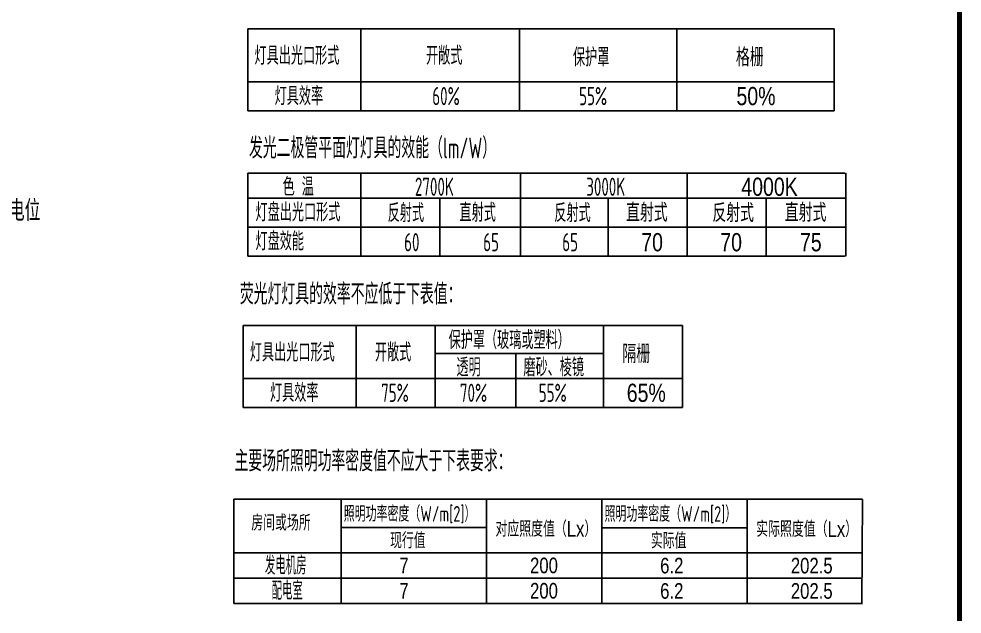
# Model space of a CAD drawing. Extents: x 5211311 to 5622788, y -441754 to -251897.
# Drawn here: x 5274045 to 5292156, y -330783 to -319351 of the extents above; entities that cross this region are included whole.
import ezdxf

# ---------------------------------------------------------------- set-up
doc = ezdxf.new("R2010")
doc.units = 0
doc.header["$LTSCALE"] = 1000
doc.header["$MEASUREMENT"] = 0
for name, color, linetype in [('AXIS', 3, 'CONTINUOUS'), ('PUB_TITLE', 4, 'CONTINUOUS'), ('电气', 3, 'CONTINUOUS')]:
    doc.layers.add(name, color=color, linetype=linetype)
doc.styles.add('SCEI', font='hdtxt.shx', dxfattribs={"width": 0.8, "height": 400, "bigfont": 'hdhztxt.shx'})
doc.styles.add('sceic', font='sceie.shx', dxfattribs={"width": 0.8, "bigfont": 'sceic.shx'})
doc.styles.add('sceie', font='sceie.shx', dxfattribs={"width": 0.7, "bigfont": 'sceic.shx'})
doc.styles.add('TSSD_Rein', font='Tssdeng.shx', dxfattribs={"width": 0.7, "bigfont": 'hztxt.shx'})

msp = doc.modelspace()

# ---------------------------------------------------------------- linework, layer by layer
at = {"layer": 'PUB_TITLE', "const_width": 100}
msp.add_lwpolyline([(5236206, -339058.5), (5292106, -339058.5), (5292106, -299058.5), (5236206, -299058.5)], close=True, dxfattribs=at)
at = {"layer": '电气'}
for p, q in [((5278443.8, -319541.2), (5289700.8, -319541.2)), ((5278443.8, -321118.3), (5278443.8, -319541.2)), ((5280612.9, -321118.3), (5280612.9, -319541.2)), ((5283658.2, -321118.3), (5283658.2, -319541.2)), ((5286679.5, -319541.2), (5286679.5, -321118.3)), ((5289700.8, -319541.2), (5289700.8, -321118.3)), ((5278443.8, -320561.1), (5289700.8, -320561.1)), ((5278443.8, -321118.3), (5289700.8, -321118.3)), ((5278443.8, -323907), (5278443.8, -322313.2)), ((5278443.8, -322313.2), (5289912.4, -322313.2)), ((5280612.9, -323907), (5280612.9, -322313.2)), ((5283678.7, -323907), (5283678.7, -322313.2)), ((5286877, -322313.2), (5286877, -323907)), ((5289924.9, -322313.2), (5289924.9, -323907)), ((5278443.8, -322792.6), (5289912.4, -322792.6)), ((5282125.9, -323907), (5282125.9, -322792.6)), ((5285359.4, -323907), (5285359.4, -322792.6)), ((5288394.7, -322792.6), (5288394.7, -323907)), ((5278443.8, -323349.8), (5289912.4, -323349.8)), ((5278443.8, -323907), (5289912.4, -323907)), ((5278354.2, -325239.7), (5286787.4, -325239.7)), ((5278354.2, -326816.8), (5278354.2, -325239.7)), ((5280523.3, -326816.8), (5280523.3, -325239.7)), ((5282036.3, -326816.8), (5282036.3, -325239.7)), ((5285269.8, -326816.8), (5285269.8, -325239.7)), ((5286787.4, -325239.7), (5286787.4, -326816.8)), ((5282036.3, -325780.1), (5285269.8, -325780.1)), ((5283589.1, -326816.8), (5283589.1, -325780.1)), ((5278354.2, -326259.6), (5286787.4, -326259.6)), ((5278354.2, -326816.8), (5286787.4, -326816.8)), ((5278173.4, -328577.9), (5278173.4, -330576.3)), ((5290245.2, -328577.9), (5278173.4, -328577.9)), ((5280233.4, -328577.9), (5280233.4, -330576.3)), ((5283022.3, -328583.2), (5283022.3, -330576.3)), ((5285237.8, -330090.3), (5285237.8, -328577.9)), ((5285240.6, -330077.1), (5285240.6, -328581.1)), ((5285240.6, -328581.1), (5285240.6, -330576.3)), ((5288029.5, -328586.3), (5288029.5, -330576.3)), ((5290231.5, -330576.3), (5290245, -328581.1)), ((5280233.4, -329120.2), (5283022.3, -329120.2)), ((5285240.6, -329123.4), (5288029.5, -329123.4)), ((5278173.4, -329604.2), (5290234.8, -329604.2)), ((5278173.4, -330090.3), (5290245, -330090.3)), ((5278173.4, -330090.3), (5290234.8, -330090.3)), ((5278173.4, -330576.3), (5290245, -330576.3)), ((5278173.4, -330576.3), (5290234.8, -330576.3))]:
    msp.add_line(p, q, dxfattribs=at)

# ---------------------------------------------------------------- texts
at = {"layer": 'AXIS', "style": 'TSSD_Rein', "width": 0.7}
for p in [(5280282.1, -329006.9), (5285289.3, -329010.1)]:
    msp.add_text('照明功率密度（W/m[2]）', height=300, dxfattribs=at).set_placement(p)
at = {"layer": '电气'}
for s, height, style, width, p in [('灯具出光口形式', 350, 'sceie', 0.7, (5278568.9, -320232.8)), ('开敞式', 350, 'sceie', 0.7, (5281862.4, -320232.8)), ('保护罩', 350, 'sceie', 0.7, (5284684.2, -320262.7)), ('格栅', 350, 'SCEI', 0.8, (5287812.7, -320262.7)), ('灯具效率', 350, 'sceie', 0.7, (5278955.6, -321008.9)), ('60%%%', 350, 'sceie', 0.7, (5281981.9, -321008.9)), ('55%%%', 350, 'sceie', 0.7, (5284801.8, -321008.9)), ('50%%%', 350, 'SCEI', 0.8, (5287823.1, -321008.9)), ('发光二极管平面灯灯具的效能（lm/W）', 400, 'sceie', 0.7, (5278462.8, -322030.5)), ('色 温', 350, 'sceie', 0.7, (5279108.9, -322750.1)), ('2700K', 350, 'sceie', 0.7, (5281649.6, -322750.1)), ('3000K', 350, 'sceie', 0.7, (5284939.1, -322750.1)), ('4000K', 350, 'SCEI', 0.8, (5287916.4, -322750.1)), ('在变配电室内设接地干线、MEB，局部等电位联结端子板(LEB)，接地干线与MEB、LEB可靠连接。利用接地干线作为等电位', 400, 'sceic', 0.8, (5257635.3, -323233)), ('灯盘出光口形式', 350, 'sceie', 0.7, (5278588.1, -323240.4)), ('反射式', 350, 'sceie', 0.7, (5281127.2, -323252.7)), ('直射式', 350, 'sceie', 0.7, (5282505.2, -323246.2)), ('反射式', 350, 'sceie', 0.7, (5284325.5, -323252.7)), ('直射式', 350, 'SCEI', 0.8, (5285703.5, -323246.2)), ('反射式', 350, 'SCEI', 0.8, (5287360.9, -323252.7)), ('直射式', 350, 'SCEI', 0.8, (5288751.4, -323246.2)), ('灯盘效能', 350, 'sceie', 0.7, (5278588.1, -323797.6)), ('60', 350, 'sceie', 0.7, (5281441.9, -323815)), ('65', 350, 'sceie', 0.7, (5282959.6, -323815)), ('65', 350, 'sceie', 0.7, (5284477.3, -323815)), ('70', 350, 'SCEI', 0.8, (5285994.9, -323815)), ('70', 350, 'SCEI', 0.8, (5287512.6, -323815)), ('75', 350, 'SCEI', 0.8, (5289042.8, -323815)), ('荧光灯灯具的效率不应低于下表值：', 400, 'sceie', 0.7, (5278287.1, -324836.8)), ('保护罩（玻璃或塑料）', 350, 'sceie', 0.7, (5282296, -325693.6)), ('灯具出光口形式', 350, 'sceie', 0.7, (5278479.3, -325931.3)), ('开敞式', 350, 'sceie', 0.7, (5280880.6, -325931.3)), ('隔栅', 350, 'SCEI', 0.8, (5285632.9, -325961.1)), ('透明', 350, 'sceie', 0.7, (5282445.9, -326217)), ('磨砂、棱镜', 350, 'sceie', 0.7, (5283731.8, -326217)), ('灯具效率', 350, 'sceie', 0.7, (5278866, -326707.4)), ('75%', 350, 'sceie', 0.7, (5281000, -326707.4)), ('70%', 350, 'sceie', 0.7, (5282513, -326707.4)), ('55%', 350, 'sceie', 0.7, (5284026, -326707.4)), ('65%', 350, 'SCEI', 0.8, (5285716.3, -326707.4)), ('主要场所照明功率密度值不应大于下表要求：', 400, 'sceie', 0.7, (5278184.5, -328042)), ('房间或场所', 300, 'SCEI', 0.8, (5278507.3, -329179.1)), ('对应照度值（Lx）', 300, 'SCEI', 0.8, (5283196.6, -329297.2)), ('实际照度值（Lx）', 300, 'SCEI', 0.8, (5288203.8, -329300.4)), ('现行值', 300, 'SCEI', 0.8, (5281171.4, -329520)), ('实际值', 300, 'SCEI', 0.8, (5286178.7, -329523.1)), ('发电机房', 350, 'SCEI', 0.6, (5278769.6, -330022.5)), ('7', 300, 'SCEI', 0.8, (5281350.6, -329998.5)), ('200', 300, 'SCEI', 0.8, (5283859.5, -329998.5)), ('6.2', 300, 'SCEI', 0.8, (5286357.8, -330001.7)), ('202.5', 300, 'SCEI', 0.8, (5288866.7, -330001.7)), ('配电室', 350, 'SCEI', 0.6, (5278898.7, -330508.5)), ('7', 300, 'SCEI', 0.8, (5281350.6, -330484.5)), ('200', 300, 'SCEI', 0.8, (5283859.5, -330484.5)), ('6.2', 300, 'SCEI', 0.8, (5286357.8, -330487.7)), ('202.5', 300, 'SCEI', 0.8, (5288866.7, -330487.7))]:
    msp.add_text(s, height=height, dxfattribs=dict(at, style=style, width=width)).set_placement(p)

doc.saveas('drawing.dxf')
